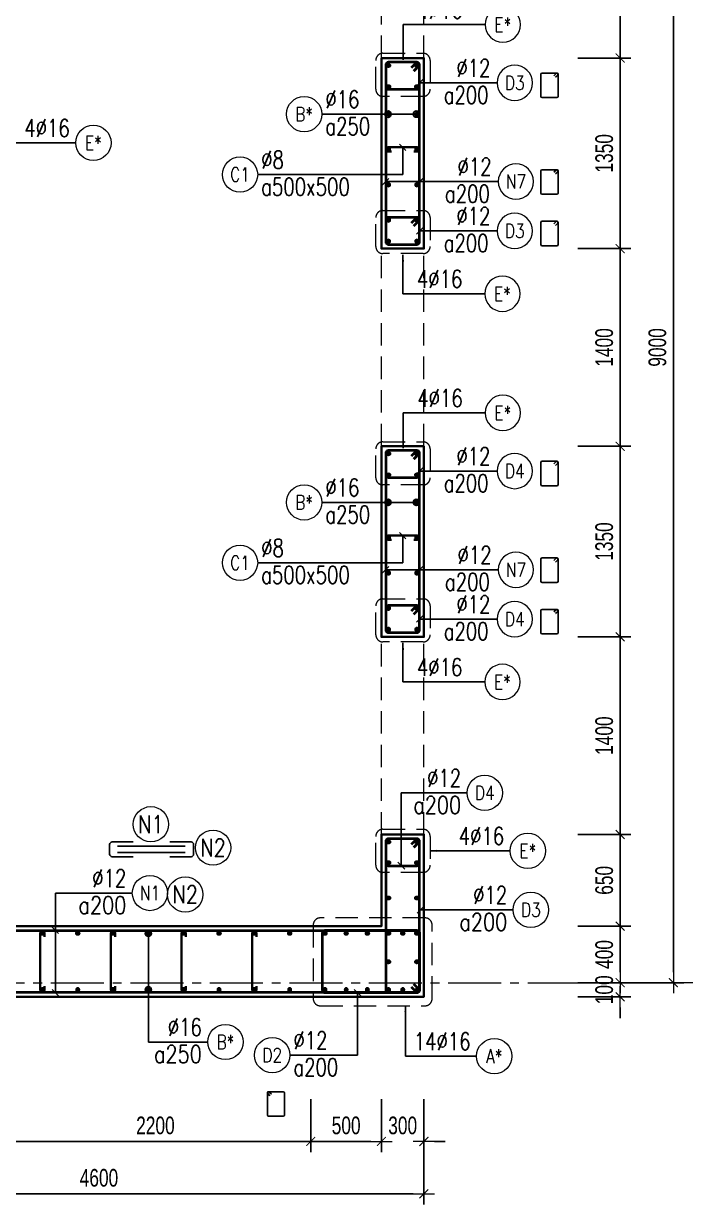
# Model space of a CAD drawing. Header units: millimetres. Extents: x 738475 to 1279438, y -34239 to 156422.
# Drawn here: x 1087879 to 1092563, y 23376 to 31740 of the extents above; entities that cross this region are included whole.
import ezdxf
from ezdxf.enums import TextEntityAlignment as Align

# ---------------------------------------------------------------- set-up
doc = ezdxf.new("R2010")
doc.units = ezdxf.units.MM
doc.header["$MEASUREMENT"] = 0
for name, pattern in [('HIDDEN', [9.525, 6.35, -3.175]), ('HIDDEN2', [4.7625, 3.175, -1.5875]), ('HT_Dim Grid$0$CENTER2', [1.125, 0.75, -0.125, 0.125, -0.125]), ('HT_Grid$0$CENTER2', [1.125, 0.75, -0.125, 0.125, -0.125])]:
    doc.linetypes.add(name, pattern=pattern)
doc.layers.get('0').update_dxf_attribs({"lineweight": 20})
doc.layers.get('Defpoints').update_dxf_attribs({"color": 151, "lineweight": 9})
doc.layers.add('Hidden', color=9, linetype='HIDDEN')
doc.layers.add('Ligature', color=1, linetype='Continuous')
for name, color, linetype, lineweight in [('HT_Dim Grid$0$NDC_S_AXIS', 5, 'HT_Dim Grid$0$CENTER2', 13), ('HT_Dim Grid$0$NDC_S_SYMBOL', 1, 'Continuous', 15), ('HT_Dim Grid$0$NDC_S_TEXT SYMBOL', 7, 'Continuous', 20), ('HT_Grid$0$NDC_S_AXIS', 5, 'HT_Grid$0$CENTER2', 13), ('KC-LEADER', 153, 'Continuous', 18), ('KC-THEP', 6, 'Continuous', 40), ('NDC_S_BEAM', 3, 'HIDDEN2', 20), ('NDC_S_DIM', 1, 'Continuous', 15), ('NDC_S_HIDDEN', 8, 'HIDDEN2', 13), ('NDC_S_LEADER', 1, 'Continuous', 15), ('NDC_S_REBAR', 4, 'Continuous', 35), ('NDC_S_STIRRUP', 4, 'Continuous', 40), ('NDC_S_VN TEXT', 7, 'Continuous', 20), ('NDC_S_WALL', 6, 'Continuous', 35)]:
    doc.layers.add(name, color=color, linetype=linetype, lineweight=lineweight)
doc.styles.add('HT_Dim Grid$0$NDC_ANNO', font='', dxfattribs={"width": 0.8})
doc.styles.add('NDC_ARIAL', font='arial.ttf', dxfattribs={"width": 0.85})
doc.styles.add('NDC_DIM', font='', dxfattribs={"width": 0.75})
doc.styles.add('NDC_EN TXT', font='romans.shx', dxfattribs={"width": 0.8})
doc.styles.get('HT_Dim Grid$0$NDC_ANNO').set_extended_font_data('Dotum')
doc.styles.get('NDC_DIM').set_extended_font_data('Dotum')
doc.dimstyles.new('NDC_1-50', dxfattribs={"dimscale": 50, "dimtxt": 2.5, "dimasz": 1, "dimexe": 1.5, "dimexo": 0, "dimgap": 0.8, "dimtad": 1, "dimdec": 0, "dimdsep": 46, "dimtxsty": 'NDC_ARIAL', "dimblk": 'DIMMARK', "dimcen": 49999.938995, "dimdle": 1.5, "dimclrd": 1, "dimclre": 1, "dimclrt": 3, "dimadec": 0, "dimazin": 0, "dimtfac": 1, "dimtdec": 0, "dimtix": 1, "dimtmove": 2, "dimatfit": 3, "dimfxl": 1, "dimarcsym": 0})
doc.dimstyles.new('NDC_dim_30', dxfattribs={"dimscale": 30, "dimtxt": 2.5, "dimasz": 1.5, "dimexe": 1.5, "dimexo": 2.5, "dimgap": 1, "dimtad": 1, "dimdec": 0, "dimzin": 0, "dimdsep": 46, "dimtxsty": 'NDC_DIM', "dimblk": 'DIMMARK', "dimcen": 0.09, "dimdle": 1.2, "dimclrd": 1, "dimclre": 1, "dimclrt": 3, "dimadec": 0, "dimazin": 0, "dimtfac": 1, "dimtdec": 0, "dimtix": 1, "dimtofl": 0, "dimtmove": 0, "dimatfit": 3, "dimfxl": 6, "dimfxlon": 1, "dimtolj": 1, "dimtzin": 0, "dimarcsym": 0})
doc.dimstyles.new('NDC_dim_50', dxfattribs={"dimscale": 50, "dimtxt": 2.5, "dimasz": 1.5, "dimexe": 1.5, "dimexo": 2.5, "dimgap": 1, "dimtad": 1, "dimdec": 0, "dimzin": 0, "dimdsep": 46, "dimtxsty": 'NDC_DIM', "dimblk": 'DIMMARK', "dimcen": 0.09, "dimdle": 1.2, "dimclrd": 1, "dimclre": 1, "dimclrt": 3, "dimadec": 0, "dimazin": 0, "dimtfac": 1, "dimtdec": 0, "dimtix": 1, "dimtofl": 0, "dimtmove": 0, "dimatfit": 3, "dimfxl": 6, "dimfxlon": 1, "dimtolj": 1, "dimtzin": 0, "dimarcsym": 0})

# ---------------------------------------------------------------- blocks, each defined once
blk = doc.blocks.new('THEP')
at = {"layer": 'KC-LEADER', "color": 6}
blk.add_circle((0, 0), 14, dxfattribs=at)
at = {"layer": 'KC-THEP'}
for p, q in [((-14, 0), (14, 0)), ((9.9, 9.9), (-9.9, -9.9)), ((-9.9, 9.9), (9.9, -9.9)), ((0, 14), (0, -14))]:
    blk.add_line(p, q, dxfattribs=at)
blk = doc.blocks.new('DIMMARK')
at = {"layer": 'NDC_S_DIM', "color": 1}
blk.add_line((-1.5, 0), (1, 0), dxfattribs=at)
at = {"layer": 'NDC_S_DIM', "color": 2, "const_width": 0.1}
blk.add_lwpolyline([(-0.42, -0.42), (0.42, 0.42)], dxfattribs=at)
blk = doc.blocks.new('*U10')
blk.add_circle((2.5, 0), 2.5)
at = {"layer": 'NDC_S_VN TEXT', "color": 3, "style": 'NDC_EN TXT'}
for tag, width, p in [('DK2', 0.75, (-0.85, 0.85)), ('KC2', 0.8, (-0.85, -2.97))]:
    blk.add_attdef(tag, text='', height=2.5, dxfattribs=dict(at, width=width)).set_placement(p, align=Align.RIGHT)
at = {"layer": 'NDC_S_VN TEXT', "color": 7, "style": 'NDC_EN TXT', "width": 0.8}
blk.add_attdef('SH3', text='', height=2, dxfattribs=at).set_placement((2.5, 0), align=Align.MIDDLE)
blk = doc.blocks.new('A$C7BC65A55')
at = {"layer": 'Ligature'}
for p, q in [((-15.2, 372, 0), (-15.2, 38.5, 0)), ((15.2, 372, 0), (15.2, 38.5, 0))]:
    blk.add_line(p, q, dxfattribs=at)
for points in [[(-36.2, 296.5), (-36.2, 400.9, -0.414214), (-24, 413.1), (24, 413.1, -0.414214), (36.2, 400.9), (36.2, 296.5)], [(-36.2, 116.5), (-36.2, 12.2, 0.414214), (-24, 0), (24, 0, 0.414214), (36.2, 12.2), (36.2, 116.5)]]:
    blk.add_lwpolyline(points, format="xyb", dxfattribs=at)
blk = doc.blocks.new('*U9')
blk.add_circle((2.5, 0), 2.5)
at = {"layer": 'NDC_S_VN TEXT', "color": 3, "style": 'NDC_EN TXT', "width": 0.75}
blk.add_attdef('DK2', text='', height=2.5, dxfattribs=at).set_placement((-0.85, 0.85), align=Align.RIGHT)
at = {"layer": 'NDC_S_VN TEXT', "color": 7, "style": 'NDC_EN TXT', "width": 0.8}
blk.add_attdef('SH3', text='', height=2, dxfattribs=at).set_placement((2.5, 0), align=Align.MIDDLE)
blk = doc.blocks.new('*U11')
blk.add_circle((-2.5, 0), 2.5)
at = {"layer": 'NDC_S_VN TEXT', "color": 3, "style": 'NDC_EN TXT', "width": 0.75}
for tag, p in [('DK1', (0.5, 0.85)), ('KC1', (0.5, -2.97))]:
    blk.add_attdef(tag, p, '', height=2.5, dxfattribs=at)
at = {"layer": 'NDC_S_VN TEXT', "color": 7, "style": 'NDC_EN TXT', "width": 0.8}
blk.add_attdef('SH2', text='', height=2, dxfattribs=at).set_placement((-2.5, 0), align=Align.MIDDLE)
blk = doc.blocks.new('*U13')
blk.add_circle((-2.5, 0), 2.5)
at = {"layer": 'NDC_S_VN TEXT', "color": 3, "style": 'NDC_EN TXT', "width": 0.75}
blk.add_attdef('DK1', (0.5, 0.85), '', height=2.5, dxfattribs=at)
at = {"layer": 'NDC_S_VN TEXT', "color": 7, "style": 'NDC_EN TXT', "width": 0.8}
blk.add_attdef('SH2', text='', height=2, dxfattribs=at).set_placement((-2.5, 0), align=Align.MIDDLE)
blk = doc.blocks.new('*U12')
blk.add_circle((-2.5, 0), 2.5)
at = {"layer": 'NDC_S_VN TEXT', "color": 3, "style": 'NDC_EN TXT', "width": 0.75}
for tag, p in [('DK1', (0.5, 0.85)), ('KC1', (0.5, -2.97))]:
    blk.add_attdef(tag, p, '', height=2.5, dxfattribs=at)
at = {"layer": 'NDC_S_VN TEXT', "color": 7, "style": 'NDC_EN TXT', "width": 0.8}
blk.add_attdef('SH2', text='', height=2, dxfattribs=at).set_placement((-2.5, 0), align=Align.MIDDLE)
blk = doc.blocks.new('*D870')
at = {"layer": 'Defpoints', "color": 0, "transparency": 16777216}
for p in [(1087711.7, 25346.2), (1089911.3, 25093.9), (1089911.3, 23822)]:
    blk.add_point(p, dxfattribs=at)
at = {"layer": 'NDC_S_DIM', "color": 1, "lineweight": -2, "transparency": 16777216}
for p, q in [((1087711.7, 24122), (1087711.7, 23747)), ((1089911.3, 24122), (1089911.3, 23747)), ((1087786.7, 23822), (1089836.3, 23822))]:
    blk.add_line(p, q, dxfattribs=at)
at = {"layer": 'NDC_S_DIM', "color": 1, "lineweight": -2, "transparency": 16777216, "xscale": 75, "yscale": 75, "zscale": 75, "rotation": 180}
blk.add_blockref('DIMMARK', (1087711.7, 23822), dxfattribs=at)
at = {"layer": 'NDC_S_DIM', "color": 1, "lineweight": -2, "transparency": 16777216, "xscale": 75, "yscale": 75, "zscale": 75}
blk.add_blockref('DIMMARK', (1089911.3, 23822), dxfattribs=at)
at = {"layer": 'NDC_S_DIM', "color": 3, "transparency": 16777216, "insert": (1088811.5, 23934.6), "char_height": 125, "attachment_point": 5, "style": 'NDC_DIM'}
blk.add_mtext('\\A1;2200', dxfattribs=at)
blk = doc.blocks.new('*D871')
at = {"layer": 'Defpoints', "color": 0, "transparency": 16777216}
for p in [(1090411.7, 25346.2), (1089911.3, 25093.9), (1090411.7, 23822)]:
    blk.add_point(p, dxfattribs=at)
at = {"layer": 'NDC_S_DIM', "color": 1, "lineweight": -2, "transparency": 16777216}
for p, q in [((1089911.3, 24122), (1089911.3, 23747)), ((1090411.7, 24122), (1090411.7, 23747)), ((1089986.3, 23822), (1090336.7, 23822))]:
    blk.add_line(p, q, dxfattribs=at)
at = {"layer": 'NDC_S_DIM', "color": 1, "lineweight": -2, "transparency": 16777216, "xscale": 75, "yscale": 75, "zscale": 75, "rotation": 180}
blk.add_blockref('DIMMARK', (1089911.3, 23822), dxfattribs=at)
at = {"layer": 'NDC_S_DIM', "color": 1, "lineweight": -2, "transparency": 16777216, "xscale": 75, "yscale": 75, "zscale": 75}
blk.add_blockref('DIMMARK', (1090411.7, 23822), dxfattribs=at)
at = {"layer": 'NDC_S_DIM', "color": 3, "transparency": 16777216, "insert": (1090161.5, 23934.6), "char_height": 125, "attachment_point": 5, "style": 'NDC_DIM'}
blk.add_mtext('\\A1;500', dxfattribs=at)
blk = doc.blocks.new('*D872')
at = {"layer": 'Defpoints', "color": 0, "transparency": 16777216}
for p in [(1090411.7, 25346.2), (1090711.7, 24846.2), (1090711.7, 23822)]:
    blk.add_point(p, dxfattribs=at)
at = {"layer": 'NDC_S_DIM', "color": 1, "lineweight": -2, "transparency": 16777216}
for p, q in [((1090411.7, 24122), (1090411.7, 23747)), ((1090711.7, 24122), (1090711.7, 23747)), ((1090336.7, 23822), (1090261.7, 23822)), ((1090786.7, 23822), (1090861.7, 23822))]:
    blk.add_line(p, q, dxfattribs=at)
at = {"layer": 'NDC_S_DIM', "color": 1, "lineweight": -2, "transparency": 16777216, "xscale": 75, "yscale": 75, "zscale": 75}
blk.add_blockref('DIMMARK', (1090411.7, 23822), dxfattribs=at)
at = {"layer": 'NDC_S_DIM', "color": 1, "lineweight": -2, "transparency": 16777216, "xscale": 75, "yscale": 75, "zscale": 75, "rotation": 180}
blk.add_blockref('DIMMARK', (1090711.7, 23822), dxfattribs=at)
at = {"layer": 'NDC_S_DIM', "color": 3, "transparency": 16777216, "insert": (1090561.7, 23934.6), "char_height": 125, "attachment_point": 5, "style": 'NDC_DIM'}
blk.add_mtext('\\A1;300', dxfattribs=at)
blk = doc.blocks.new('*D874')
at = {"layer": 'Defpoints', "color": 0, "transparency": 16777216}
for p in [(1090411.7, 25346.2), (1092101.2, 25346.2), (1090711.7, 24946.2)]:
    blk.add_point(p, dxfattribs=at)
at = {"layer": 'NDC_S_DIM', "color": 1, "lineweight": -2, "transparency": 16777216}
for p, q in [((1091801.2, 25346.2), (1092176.2, 25346.2)), ((1092101.2, 25021.2), (1092101.2, 25271.2)), ((1091801.2, 24946.2), (1092176.2, 24946.2))]:
    blk.add_line(p, q, dxfattribs=at)
at = {"layer": 'NDC_S_DIM', "color": 1, "lineweight": -2, "transparency": 16777216, "xscale": 75, "yscale": 75, "zscale": 75}
for p, rotation in [((1092101.2, 25346.2), 90), ((1092101.2, 24946.2), 270)]:
    blk.add_blockref('DIMMARK', p, dxfattribs=dict(at, rotation=rotation))
at = {"layer": 'NDC_S_DIM', "color": 3, "transparency": 16777216, "insert": (1091988.6, 25146.2), "char_height": 125, "attachment_point": 5, "rotation": 90, "style": 'NDC_DIM'}
blk.add_mtext('\\A1;400', dxfattribs=at)
blk = doc.blocks.new('*D875')
at = {"layer": 'Defpoints', "color": 0, "transparency": 16777216}
for p in [(1090411.7, 25996.2), (1092101.2, 25996.2), (1090411.7, 25346.2)]:
    blk.add_point(p, dxfattribs=at)
at = {"layer": 'NDC_S_DIM', "color": 1, "lineweight": -2, "transparency": 16777216}
for p, q in [((1091801.2, 25996.2), (1092176.2, 25996.2)), ((1092101.2, 25421.2), (1092101.2, 25921.2)), ((1091801.2, 25346.2), (1092176.2, 25346.2))]:
    blk.add_line(p, q, dxfattribs=at)
at = {"layer": 'NDC_S_DIM', "color": 1, "lineweight": -2, "transparency": 16777216, "xscale": 75, "yscale": 75, "zscale": 75}
for p, rotation in [((1092101.2, 25996.2), 90), ((1092101.2, 25346.2), 270)]:
    blk.add_blockref('DIMMARK', p, dxfattribs=dict(at, rotation=rotation))
at = {"layer": 'NDC_S_DIM', "color": 3, "transparency": 16777216, "insert": (1091988.6, 25671.2), "char_height": 125, "attachment_point": 5, "rotation": 90, "style": 'NDC_DIM'}
blk.add_mtext('\\A1;650', dxfattribs=at)
blk = doc.blocks.new('*D876')
at = {"layer": 'Defpoints', "color": 0, "transparency": 16777216}
for p in [(1090711.7, 27396.2), (1092101.2, 27396.2), (1090411.7, 25996.2)]:
    blk.add_point(p, dxfattribs=at)
at = {"layer": 'NDC_S_DIM', "color": 1, "lineweight": -2, "transparency": 16777216}
for p, q in [((1091801.2, 27396.2), (1092176.2, 27396.2)), ((1092101.2, 26071.2), (1092101.2, 27321.2)), ((1091801.2, 25996.2), (1092176.2, 25996.2))]:
    blk.add_line(p, q, dxfattribs=at)
at = {"layer": 'NDC_S_DIM', "color": 1, "lineweight": -2, "transparency": 16777216, "xscale": 75, "yscale": 75, "zscale": 75}
for p, rotation in [((1092101.2, 27396.2), 90), ((1092101.2, 25996.2), 270)]:
    blk.add_blockref('DIMMARK', p, dxfattribs=dict(at, rotation=rotation))
at = {"layer": 'NDC_S_DIM', "color": 3, "transparency": 16777216, "insert": (1091988.6, 26696.2), "char_height": 125, "attachment_point": 5, "rotation": 90, "style": 'NDC_DIM'}
blk.add_mtext('\\A1;1400', dxfattribs=at)
blk = doc.blocks.new('*D877')
at = {"layer": 'Defpoints', "color": 0, "transparency": 16777216}
for p in [(1090711.7, 28746.2), (1092101.2, 28746.2), (1090711.7, 27396.2)]:
    blk.add_point(p, dxfattribs=at)
at = {"layer": 'NDC_S_DIM', "color": 1, "lineweight": -2, "transparency": 16777216}
for p, q in [((1091801.2, 28746.2), (1092176.2, 28746.2)), ((1092101.2, 27471.2), (1092101.2, 28671.2)), ((1091801.2, 27396.2), (1092176.2, 27396.2))]:
    blk.add_line(p, q, dxfattribs=at)
at = {"layer": 'NDC_S_DIM', "color": 1, "lineweight": -2, "transparency": 16777216, "xscale": 75, "yscale": 75, "zscale": 75}
for p, rotation in [((1092101.2, 28746.2), 90), ((1092101.2, 27396.2), 270)]:
    blk.add_blockref('DIMMARK', p, dxfattribs=dict(at, rotation=rotation))
at = {"layer": 'NDC_S_DIM', "color": 3, "transparency": 16777216, "insert": (1091988.6, 28071.2), "char_height": 125, "attachment_point": 5, "rotation": 90, "style": 'NDC_DIM'}
blk.add_mtext('\\A1;1350', dxfattribs=at)
blk = doc.blocks.new('*D878')
at = {"layer": 'Defpoints', "color": 0, "transparency": 16777216}
for p in [(1090711.7, 30146.2), (1092101.2, 30146.2), (1090711.7, 28746.2)]:
    blk.add_point(p, dxfattribs=at)
at = {"layer": 'NDC_S_DIM', "color": 1, "lineweight": -2, "transparency": 16777216}
for p, q in [((1091801.2, 30146.2), (1092176.2, 30146.2)), ((1092101.2, 28821.2), (1092101.2, 30071.2)), ((1091801.2, 28746.2), (1092176.2, 28746.2))]:
    blk.add_line(p, q, dxfattribs=at)
at = {"layer": 'NDC_S_DIM', "color": 1, "lineweight": -2, "transparency": 16777216, "xscale": 75, "yscale": 75, "zscale": 75}
for p, rotation in [((1092101.2, 30146.2), 90), ((1092101.2, 28746.2), 270)]:
    blk.add_blockref('DIMMARK', p, dxfattribs=dict(at, rotation=rotation))
at = {"layer": 'NDC_S_DIM', "color": 3, "transparency": 16777216, "insert": (1091988.6, 29446.2), "char_height": 125, "attachment_point": 5, "rotation": 90, "style": 'NDC_DIM'}
blk.add_mtext('\\A1;1400', dxfattribs=at)
blk = doc.blocks.new('*D879')
at = {"layer": 'Defpoints', "color": 0, "transparency": 16777216}
for p in [(1090711.7, 31496.2), (1092101.2, 31496.2), (1090711.7, 30146.2)]:
    blk.add_point(p, dxfattribs=at)
at = {"layer": 'NDC_S_DIM', "color": 1, "lineweight": -2, "transparency": 16777216}
for p, q in [((1091801.2, 31496.2), (1092176.2, 31496.2)), ((1092101.2, 30221.2), (1092101.2, 31421.2)), ((1091801.2, 30146.2), (1092176.2, 30146.2))]:
    blk.add_line(p, q, dxfattribs=at)
at = {"layer": 'NDC_S_DIM', "color": 1, "lineweight": -2, "transparency": 16777216, "xscale": 75, "yscale": 75, "zscale": 75}
for p, rotation in [((1092101.2, 31496.2), 90), ((1092101.2, 30146.2), 270)]:
    blk.add_blockref('DIMMARK', p, dxfattribs=dict(at, rotation=rotation))
at = {"layer": 'NDC_S_DIM', "color": 3, "transparency": 16777216, "insert": (1091988.6, 30821.2), "char_height": 125, "attachment_point": 5, "rotation": 90, "style": 'NDC_DIM'}
blk.add_mtext('\\A1;1350', dxfattribs=at)
blk = doc.blocks.new('*D880')
at = {"layer": 'Defpoints', "color": 0, "transparency": 16777216}
for p in [(1090711.7, 32896.2), (1092101.2, 32896.2), (1090711.7, 31496.2)]:
    blk.add_point(p, dxfattribs=at)
at = {"layer": 'NDC_S_DIM', "color": 1, "lineweight": -2, "transparency": 16777216}
for p, q in [((1091801.2, 32896.2), (1092176.2, 32896.2)), ((1092101.2, 31571.2), (1092101.2, 32821.2)), ((1091801.2, 31496.2), (1092176.2, 31496.2))]:
    blk.add_line(p, q, dxfattribs=at)
at = {"layer": 'NDC_S_DIM', "color": 1, "lineweight": -2, "transparency": 16777216, "xscale": 75, "yscale": 75, "zscale": 75}
for p, rotation in [((1092101.2, 32896.2), 90), ((1092101.2, 31496.2), 270)]:
    blk.add_blockref('DIMMARK', p, dxfattribs=dict(at, rotation=rotation))
at = {"layer": 'NDC_S_DIM', "color": 3, "transparency": 16777216, "insert": (1091988.6, 32196.2), "char_height": 125, "attachment_point": 5, "rotation": 90, "style": 'NDC_DIM'}
blk.add_mtext('\\A1;1400', dxfattribs=at)
blk = doc.blocks.new('*D883')
at = {"layer": 'Defpoints', "color": 0, "transparency": 16777216}
for p in [(1090770.2, 33946.2), (1090711.7, 24946.2), (1092477.7, 24946.2)]:
    blk.add_point(p, dxfattribs=at)
at = {"layer": 'NDC_S_DIM', "color": 1, "lineweight": -2, "transparency": 16777216}
for p, q in [((1092177.7, 33946.2), (1092552.7, 33946.2)), ((1092477.7, 33871.2), (1092477.7, 25021.2)), ((1092177.7, 24946.2), (1092552.7, 24946.2))]:
    blk.add_line(p, q, dxfattribs=at)
at = {"layer": 'NDC_S_DIM', "color": 1, "lineweight": -2, "transparency": 16777216, "xscale": 75, "yscale": 75, "zscale": 75}
for p, rotation in [((1092477.7, 33946.2), 90), ((1092477.7, 24946.2), 270)]:
    blk.add_blockref('DIMMARK', p, dxfattribs=dict(at, rotation=rotation))
at = {"layer": 'NDC_S_DIM', "color": 3, "transparency": 16777216, "insert": (1092365.1, 29446.2), "char_height": 125, "attachment_point": 5, "rotation": 90, "style": 'NDC_DIM'}
blk.add_mtext('\\A1;9000', dxfattribs=at)
blk = doc.blocks.new('*D900')
at = {"layer": 'Defpoints', "color": 0, "ltscale": 200, "transparency": 16777216}
for p in [(1090711.7, 25062.8), (1086111.7, 24678.1), (1090711.7, 23450.9)]:
    blk.add_point(p, dxfattribs=at)
at = {"layer": 'NDC_S_DIM', "color": 1, "lineweight": -2, "ltscale": 200, "transparency": 16777216}
for p, q in [((1086111.7, 23750.9), (1086111.7, 23375.9)), ((1090711.7, 23750.9), (1090711.7, 23375.9)), ((1086186.7, 23450.9), (1090636.7, 23450.9))]:
    blk.add_line(p, q, dxfattribs=at)
at = {"layer": 'NDC_S_DIM', "color": 1, "lineweight": -2, "ltscale": 200, "transparency": 16777216, "xscale": 75, "yscale": 75, "zscale": 75, "rotation": 180}
blk.add_blockref('DIMMARK', (1086111.7, 23450.9), dxfattribs=at)
at = {"layer": 'NDC_S_DIM', "color": 1, "lineweight": -2, "ltscale": 200, "transparency": 16777216, "xscale": 75, "yscale": 75, "zscale": 75}
blk.add_blockref('DIMMARK', (1090711.7, 23450.9), dxfattribs=at)
at = {"layer": 'NDC_S_DIM', "color": 3, "ltscale": 200, "transparency": 16777216, "insert": (1088411.7, 23563.5), "char_height": 125, "attachment_point": 5, "style": 'NDC_DIM'}
blk.add_mtext('\\A1;4600', dxfattribs=at)
blk = doc.blocks.new('*U20')
at = {"layer": 'HT_Dim Grid$0$NDC_S_SYMBOL'}
blk.add_line((5, 0), (9, 0), dxfattribs=at)
blk.add_circle((0, 0), 5, dxfattribs=at)
at = {"layer": 'HT_Dim Grid$0$NDC_S_TEXT SYMBOL', "color": 7, "style": 'HT_Dim Grid$0$NDC_ANNO', "width": 0.8}
blk.add_attdef('GRID', text='', height=4, rotation=270, dxfattribs=at).set_placement((0, 0), align=Align.MIDDLE)
blk = doc.blocks.new('*D907')
at = {"layer": 'Defpoints', "color": 0, "ltscale": 200, "transparency": 16777216}
for p in [(1090711.7, 24946.2), (1090711.7, 24846.2), (1092101.2, 24846.2)]:
    blk.add_point(p, dxfattribs=at)
at = {"layer": 'NDC_S_DIM', "color": 1, "lineweight": -2, "ltscale": 200, "transparency": 16777216}
for p, q in [((1092101.2, 25021.2), (1092101.2, 25096.2)), ((1091801.2, 24946.2), (1092176.2, 24946.2)), ((1091801.2, 24846.2), (1092176.2, 24846.2)), ((1092101.2, 24771.2), (1092101.2, 24696.2))]:
    blk.add_line(p, q, dxfattribs=at)
at = {"layer": 'NDC_S_DIM', "color": 1, "lineweight": -2, "ltscale": 200, "transparency": 16777216, "xscale": 75, "yscale": 75, "zscale": 75}
for p, rotation in [((1092101.2, 24946.2), 270), ((1092101.2, 24846.2), 90)]:
    blk.add_blockref('DIMMARK', p, dxfattribs=dict(at, rotation=rotation))
at = {"layer": 'NDC_S_DIM', "color": 3, "ltscale": 200, "transparency": 16777216, "insert": (1091988.6, 24896.2), "char_height": 125, "attachment_point": 5, "rotation": 90, "style": 'NDC_DIM'}
blk.add_mtext('\\A1;100', dxfattribs=at)

msp = doc.modelspace()

# ---------------------------------------------------------------- linework, layer by layer
for centre in [(1088779.351, 26068.456), (1089219.452, 25902.699), (1089022.622, 25571.185)]:
    msp.add_circle(centre, 125)
at = {"layer": 'HT_Grid$0$NDC_S_AXIS', "ltscale": 500}
msp.add_line((1082447.184, 24946.245), (1092477.672, 24946.245), dxfattribs=at)
at = {"layer": 'Ligature'}
for points in [[(1091642.907, 31359.759), (1091658.873, 31375.725, 0.66817864), (1091653.099, 31389.663), (1091548.47, 31389.663, 0.41421356), (1091540.306, 31381.498), (1091540.306, 31224.391, 0.41421356), (1091548.47, 31216.226), (1091653.099, 31216.226, 0.41421356), (1091661.264, 31224.391), (1091661.264, 31381.498, 0.66817864), (1091647.326, 31387.272), (1091631.36, 31371.306)], [(1091642.878, 30675.33), (1091658.844, 30691.296, 0.66817864), (1091653.071, 30705.234), (1091548.442, 30705.234, 0.41421356), (1091540.277, 30697.069), (1091540.277, 30539.962, 0.41421356), (1091548.442, 30531.797), (1091653.071, 30531.797, 0.41421356), (1091661.236, 30539.962), (1091661.236, 30697.069, 0.66817864), (1091647.298, 30702.843), (1091631.332, 30686.877)], [(1091642.878, 30310.729), (1091658.844, 30326.695, 0.66817864), (1091653.071, 30340.633), (1091548.442, 30340.633, 0.41421356), (1091540.277, 30332.468), (1091540.277, 30175.361, 0.41421356), (1091548.442, 30167.196), (1091653.071, 30167.196, 0.41421356), (1091661.236, 30175.361), (1091661.236, 30332.468, 0.66817864), (1091647.298, 30338.242), (1091631.332, 30322.276)], [(1091642.907, 28609.759), (1091658.873, 28625.725, 0.66817864), (1091653.099, 28639.663), (1091548.47, 28639.663, 0.41421356), (1091540.306, 28631.498), (1091540.306, 28474.391, 0.41421356), (1091548.47, 28466.226), (1091653.099, 28466.226, 0.41421356), (1091661.264, 28474.391), (1091661.264, 28631.498, 0.66817864), (1091647.326, 28637.272), (1091631.36, 28621.306)], [(1091642.878, 27925.33), (1091658.844, 27941.296, 0.66817864), (1091653.071, 27955.234), (1091548.442, 27955.234, 0.41421356), (1091540.277, 27947.069), (1091540.277, 27789.962, 0.41421356), (1091548.442, 27781.797), (1091653.071, 27781.797, 0.41421356), (1091661.236, 27789.962), (1091661.236, 27947.069, 0.66817864), (1091647.298, 27952.843), (1091631.332, 27936.877)], [(1091642.878, 27560.729), (1091658.844, 27576.695, 0.66817864), (1091653.071, 27590.633), (1091548.442, 27590.633, 0.41421356), (1091540.277, 27582.468), (1091540.277, 27425.361, 0.41421356), (1091548.442, 27417.196), (1091653.071, 27417.196, 0.41421356), (1091661.236, 27425.361), (1091661.236, 27582.468, 0.66817864), (1091647.298, 27588.242), (1091631.332, 27572.276)], [(1089622.06, 24144.391), (1089606.094, 24160.357, -0.66817864), (1089611.867, 24174.296), (1089716.496, 24174.296, -0.41421356), (1089724.661, 24166.131), (1089724.661, 24009.023, -0.41421356), (1089716.496, 24000.858), (1089611.867, 24000.858, -0.41421356), (1089603.702, 24009.023), (1089603.702, 24166.131, -0.66817864), (1089617.64, 24171.904), (1089633.606, 24155.938)]]:
    msp.add_lwpolyline(points, format="xyb", dxfattribs=at)
at = {"layer": 'NDC_S_BEAM', "ltscale": 50}
for p, q in [((1090411.717, 31496.245), (1090411.717, 32896.245)), ((1090711.717, 31496.245), (1090711.717, 32896.245)), ((1090411.717, 28746.245), (1090411.717, 30146.245)), ((1090711.717, 28746.245), (1090711.717, 30146.245)), ((1090411.717, 25996.245), (1090411.717, 27396.245)), ((1090711.717, 25996.245), (1090711.717, 27396.245))]:
    msp.add_line(p, q, dxfattribs=at)
at = {"layer": 'NDC_S_HIDDEN', "ltscale": 50}
for points in [[(1090421.45, 31529.831), (1090706.207, 31529.831, -0.41421356), (1090756.207, 31479.831), (1090756.207, 31274.823, -0.41421356), (1090706.207, 31224.823), (1090421.45, 31224.823, -0.41421356), (1090371.45, 31274.823), (1090371.45, 31479.831, -0.41421356)], [(1090421.45, 30416.055), (1090706.207, 30416.055, -0.41421356), (1090756.207, 30366.055), (1090756.207, 30161.047, -0.41421356), (1090706.207, 30111.047), (1090421.45, 30111.047, -0.41421356), (1090371.45, 30161.047), (1090371.45, 30366.055, -0.41421356)], [(1090421.45, 28777.323), (1090706.207, 28777.323, -0.41421356), (1090756.207, 28727.323), (1090756.207, 28522.315, -0.41421356), (1090706.207, 28472.315), (1090421.45, 28472.315, -0.41421356), (1090371.45, 28522.315), (1090371.45, 28727.323, -0.41421356)], [(1090421.45, 27665.674), (1090706.207, 27665.674, -0.41421356), (1090756.207, 27615.674), (1090756.207, 27410.666, -0.41421356), (1090706.207, 27360.666), (1090421.45, 27360.666, -0.41421356), (1090371.45, 27410.666), (1090371.45, 27615.674, -0.41421356)], [(1090421.45, 26032.899), (1090706.207, 26032.899, -0.41421356), (1090756.207, 25982.899), (1090756.207, 25777.891, -0.41421356), (1090706.207, 25727.891), (1090421.45, 25727.891, -0.41421356), (1090371.45, 25777.891), (1090371.45, 25982.899, -0.41421356)], [(1089978.278, 24782.874), (1090720.238, 24782.874, 0.41421356), (1090770.238, 24832.874), (1090770.238, 25354.939, 0.41421356), (1090720.238, 25404.939), (1089978.278, 25404.939, 0.41421356), (1089928.278, 25354.939), (1089928.278, 24832.874, 0.41421356)]]:
    msp.add_lwpolyline(points, format="xyb", close=True, dxfattribs=at)
at = {"layer": 'NDC_S_REBAR'}
for points in [[(1090483.255, 30833.851), (1090458.255, 30833.851, -1), (1090458.255, 30863.851), (1090665.279, 30863.851, -1), (1090665.279, 30833.851), (1090640.279, 30833.851)], [(1090483.255, 28083.851), (1090458.255, 28083.851, -1), (1090458.255, 28113.851), (1090665.279, 28113.851, -1), (1090665.279, 28083.851), (1090640.279, 28083.851)], [(1088026.717, 25271.245), (1088026.717, 25296.245, 1), (1087996.717, 25296.245), (1087996.717, 24896.245, 1), (1088026.717, 24896.245), (1088026.717, 24921.245)], [(1088526.717, 25271.245), (1088526.717, 25296.245, 1), (1088496.717, 25296.245), (1088496.717, 24896.245, 1), (1088526.717, 24896.245), (1088526.717, 24921.245)], [(1089026.717, 25271.245), (1089026.717, 25296.245, 1), (1088996.717, 25296.245), (1088996.717, 24896.245, 1), (1089026.717, 24896.245), (1089026.717, 24921.245)], [(1089526.717, 25271.245), (1089526.717, 25296.245, 1), (1089496.717, 25296.245), (1089496.717, 24896.245, 1), (1089526.717, 24896.245), (1089526.717, 24921.245)]]:
    msp.add_lwpolyline(points, format="xyb", dxfattribs=at)
at = {"layer": 'NDC_S_STIRRUP'}
for points in [[(1090641.828, 31406.245), (1090681.828, 31446.245, 0.41421356), (1090661.828, 31466.245), (1090461.828, 31466.245, 0.41421356), (1090441.828, 31446.245), (1090441.717, 30196.245, 0.41421356), (1090461.717, 30176.245), (1090661.717, 30176.245, 0.41421356), (1090681.717, 30196.245), (1090681.828, 31446.245, 0.41421356), (1090661.828, 31466.245), (1090621.828, 31426.245)], [(1090641.717, 31406.245), (1090681.717, 31446.245, 0.41421356), (1090661.717, 31466.245), (1090461.717, 31466.245, 0.41421356), (1090441.717, 31446.245), (1090441.717, 31295.275, 0.41421356), (1090461.717, 31275.275), (1090661.717, 31275.275, 0.41421356), (1090681.717, 31295.275), (1090681.717, 31446.245, 0.41421356), (1090661.717, 31466.245), (1090621.717, 31426.245)], [(1090641.717, 30307.215), (1090681.717, 30347.215, 0.41421356), (1090661.717, 30367.215), (1090461.717, 30367.215, 0.41421356), (1090441.717, 30347.215), (1090441.717, 30196.245, 0.41421356), (1090461.717, 30176.245), (1090661.717, 30176.245, 0.41421356), (1090681.717, 30196.245), (1090681.717, 30347.215, 0.41421356), (1090661.717, 30367.215), (1090621.717, 30327.215)], [(1090641.828, 28656.245), (1090681.828, 28696.245, 0.41421356), (1090661.828, 28716.245), (1090461.828, 28716.245, 0.41421356), (1090441.828, 28696.245), (1090441.717, 27446.245, 0.41421356), (1090461.717, 27426.245), (1090661.717, 27426.245, 0.41421356), (1090681.717, 27446.245), (1090681.828, 28696.245, 0.41421356), (1090661.828, 28716.245), (1090621.828, 28676.245)], [(1090641.717, 28656.245), (1090681.717, 28696.245, 0.41421356), (1090661.717, 28716.245), (1090461.717, 28716.245, 0.41421356), (1090441.717, 28696.245), (1090441.717, 28545.275, 0.41421356), (1090461.717, 28525.275), (1090661.717, 28525.275, 0.41421356), (1090681.717, 28545.275), (1090681.717, 28696.245, 0.41421356), (1090661.717, 28716.245), (1090621.717, 28676.245)], [(1090641.717, 27557.215), (1090681.717, 27597.215, 0.41421356), (1090661.717, 27617.215), (1090461.717, 27617.215, 0.41421356), (1090441.717, 27597.215), (1090441.717, 27446.245, 0.41421356), (1090461.717, 27426.245), (1090661.717, 27426.245, 0.41421356), (1090681.717, 27446.245), (1090681.717, 27597.215, 0.41421356), (1090661.717, 27617.215), (1090621.717, 27577.215)], [(1090641.828, 25906.245), (1090681.828, 25946.245, 0.41421356), (1090661.828, 25966.245), (1090461.828, 25966.245, 0.41421356), (1090441.828, 25946.245), (1090441.717, 24896.245, 0.41421356), (1090461.717, 24876.245), (1090661.717, 24876.245, 0.41421356), (1090681.717, 24896.245), (1090681.828, 25946.245, 0.41421356), (1090661.828, 25966.245), (1090621.828, 25926.245)], [(1090641.717, 25906.245), (1090681.717, 25946.245, 0.41421356), (1090661.717, 25966.245), (1090461.717, 25966.245, 0.41421356), (1090441.717, 25946.245), (1090441.717, 25795.275, 0.41421356), (1090461.717, 25775.275), (1090661.717, 25775.275, 0.41421356), (1090681.717, 25795.275), (1090681.717, 25946.245, 0.41421356), (1090661.717, 25966.245), (1090621.717, 25926.245)], [(1084501.717, 24916.245), (1084461.717, 24876.245, -0.41421356), (1084441.717, 24896.245), (1084441.717, 25296.245, -0.41421356), (1084461.717, 25316.245), (1090661.717, 25316.245, -0.41421356), (1090681.717, 25296.245), (1090681.717, 24896.245, -0.41421356), (1090661.717, 24876.245), (1084461.717, 24876.245, -0.41421356), (1084441.717, 24896.245), (1084481.717, 24936.245)], [(1090621.717, 24916.245), (1090661.717, 24876.245, 0.41421356), (1090681.717, 24896.245), (1090681.717, 25296.245, 0.41421356), (1090661.717, 25316.245), (1090011.717, 25316.245, 0.41421356), (1089991.717, 25296.245), (1089991.717, 24896.245, 0.41421356), (1090011.717, 24876.245), (1090661.717, 24876.245, 0.41421356), (1090681.717, 24896.245), (1090641.717, 24936.245)]]:
    msp.add_lwpolyline(points, format="xyb", dxfattribs=at)
at = {"layer": 'NDC_S_WALL'}
msp.add_lwpolyline([(1087711.717, 33546.245), (1087711.717, 25346.245), (1090411.717, 25346.245), (1090411.717, 25996.245), (1090711.717, 25996.245), (1090711.717, 24846.245), (1084411.717, 24846.245), (1084411.717, 25996.245), (1084711.717, 25996.245), (1084711.717, 25346.245), (1087411.717, 25346.245), (1087411.717, 30746.245), (1084711.717, 30746.245), (1084711.717, 30096.245), (1084411.717, 30096.245), (1084411.717, 34046.245)], dxfattribs=at)
for points in [[(1090411.717, 31496.245), (1090711.717, 31496.245), (1090711.717, 30146.245), (1090411.717, 30146.245)], [(1090411.717, 28746.245), (1090711.717, 28746.245), (1090711.717, 27396.245), (1090411.717, 27396.245)]]:
    msp.add_lwpolyline(points, close=True, dxfattribs=at)

# ---------------------------------------------------------------- block references
at = {"layer": 'Hidden', "xscale": 1.44, "yscale": 1.44, "zscale": 1.44, "rotation": 270}
msp.add_blockref('A$C7BC65A55', (1088487.24, 25890.93, 0.03), dxfattribs=at)
at = {"layer": 'HT_Dim Grid$0$NDC_S_AXIS'}
ref = msp.add_blockref('*U20', (1092927.672, 24946.245), dxfattribs=dict(at, xscale=-50, yscale=50, zscale=50))
ref.add_attrib('GRID', 'Y3', dxfattribs={"layer": 'HT_Dim Grid$0$NDC_S_TEXT SYMBOL', "color": 7, "height": 200, "style": 'HT_Dim Grid$0$NDC_ANNO', "width": 0.8}).set_placement((1092927.672, 24946.245), align=Align.MIDDLE)
at = {"layer": 'KC-THEP'}
for p, rotation in [((1090461.717, 31443.64), 9.668564436380926), ((1090661.717, 31443.64), 9.668564436380926), ((1090461.717, 31293.64), 9.668564436380926), ((1090661.717, 31293.64), 9.668564436380926), ((1090461.717, 28693.64), 9.668564436380926), ((1090661.717, 28693.64), 9.668564436380926), ((1090461.717, 28543.64), 9.668564436380926), ((1090661.717, 28543.64), 9.668564436380926), ((1090461.717, 25943.64), 9.668564436380946), ((1090661.717, 25943.64), 9.668564436380946), ((1090461.717, 25796.245), 9.668564436380946), ((1090661.717, 25796.245), 9.668564436380946), ((1090461.717, 25546.245), 9.668564436380946), ((1090661.717, 25546.245), 9.668564436380946), ((1088011.717, 25296.245), 9.66856443638095), ((1088261.717, 25296.245), 9.66856443638095), ((1088511.717, 25296.245), 9.66856443638095), ((1088761.717, 25296.245), 9.66856443638095), ((1089011.717, 25296.245), 9.66856443638095), ((1089261.717, 25296.245), 9.66856443638095), ((1089511.717, 25296.245), 9.66856443638095), ((1089761.717, 25296.245), 9.66856443638095), ((1090011.717, 25296.245), 9.66856443638095), ((1090161.717, 25296.245), 9.66856443638095), ((1090311.717, 25296.245), 9.66856443638095), ((1090461.717, 25296.245), 9.668564436380946), ((1090562.519, 25296.245), 9.668564436380946), ((1090661.717, 25296.245), 9.668564436380946), ((1090461.717, 25094.512), 9.668564436380946), ((1090661.717, 25094.512), 9.668564436380946), ((1090665.23, 24896.245), 9.668564436380946)]:
    msp.add_blockref('THEP', p, dxfattribs=dict(at, rotation=rotation))
at = {"layer": 'KC-THEP', "xscale": -1, "rotation": 170.331435563619}
for p in [(1090461.717, 31098.851), (1090661.717, 31098.851), (1090461.717, 30848.851), (1090661.717, 30848.851), (1090461.717, 30598.851), (1090661.717, 30598.851), (1090461.717, 30348.851), (1090661.717, 30348.851), (1090461.717, 30198.851), (1090661.717, 30198.851), (1090461.717, 28348.851), (1090661.717, 28348.851), (1090461.717, 28098.851), (1090661.717, 28098.851), (1090461.717, 27848.851), (1090661.717, 27848.851), (1090461.717, 27598.851), (1090661.717, 27598.851), (1090461.717, 27448.851), (1090661.717, 27448.851), (1088011.717, 24896.245), (1088261.717, 24896.245), (1088511.717, 24896.245), (1088761.717, 24896.245), (1089011.717, 24896.245), (1089261.717, 24896.245), (1089511.717, 24896.245), (1089761.717, 24896.245), (1090011.717, 24896.245), (1090161.717, 24896.245), (1090311.717, 24896.245), (1090461.717, 24896.245), (1090562.519, 24896.245)]:
    msp.add_blockref('THEP', p, dxfattribs=at)
at = {"layer": 'NDC_S_VN TEXT'}
ref = msp.add_blockref('*U13', (1091145.57, 31732.745), dxfattribs=dict(at, xscale=-50, yscale=50, zscale=50))
ref.add_attrib('SH2', 'E*', dxfattribs={"color": 7, "height": 100, "style": 'NDC_EN TXT', "width": 0.8}).set_placement((1091270.57, 31732.745), align=Align.MIDDLE)
ref.add_attrib('DK1', '4%%C16', (1090665.212, 31775.02), dxfattribs={"color": 3, "height": 125, "style": 'NDC_EN TXT', "width": 0.75})
ref = msp.add_blockref('*U11', (1091229.983, 31320.76), dxfattribs=dict(at, xscale=-50, yscale=50, zscale=50))
ref.add_attrib('SH2', 'D3', dxfattribs={"color": 7, "height": 100, "style": 'NDC_EN TXT', "width": 0.8}).set_placement((1091354.983, 31320.76), align=Align.MIDDLE)
ref.add_attrib('DK1', '%%C12', (1090941.59, 31363.035), dxfattribs={"color": 3, "height": 125, "style": 'NDC_EN TXT', "width": 0.75})
ref.add_attrib('KC1', 'a200', (1090852.304, 31172.133), dxfattribs={"color": 3, "height": 125, "style": 'NDC_EN TXT', "width": 0.75})
at = {"layer": 'NDC_S_VN TEXT', "xscale": 50, "yscale": 50, "zscale": 50}
for name, p, values in [('*U11', (1089989.259, 31098.707), {'SH2': 'B*', 'DK1': '%%C16', 'KC1': 'a250'}), ('*U9', (1088247.321, 30895.525), {'SH3': 'E*', 'DK2': '4%%C16'}), ('*U12', (1089535.273, 30670.948), {'SH2': 'C1', 'DK1': '%%c8', 'KC1': 'a500x500'}), ('*U11', (1089989.259, 28348.707), {'SH2': 'B*', 'DK1': '%%C16', 'KC1': 'a250'}), ('*U12', (1089535.273, 27920.948), {'SH2': 'C1', 'DK1': '%%c8', 'KC1': 'a500x500'}), ('*U10', (1091017.659, 26290.963), {'SH3': 'D4', 'DK2': '%%C12', 'KC2': 'a200'}), ('*U9', (1091322.64, 25880.395), {'SH3': 'E*', 'DK2': '4%%C16'}), ('*U10', (1088647.9, 25581.523), {'SH3': 'N1', 'DK2': '%%C12', 'KC2': 'a200'}), ('*U10', (1091344.073, 25462.252), {'SH3': 'D3', 'DK2': '%%C12', 'KC2': 'a200'}), ('*U10', (1089182.329, 24526.263), {'SH3': 'B*', 'DK2': '%%C16', 'KC2': 'a250'}), ('*U11', (1089763.329, 24433.035), {'SH2': 'D2', 'DK1': '%%C12', 'KC1': 'a200'}), ('*U9', (1091084.934, 24425.94), {'SH3': 'A*', 'DK2': '14%%C16'})]:
    msp.add_blockref(name, p, dxfattribs=at).add_auto_attribs(values)
at = {"layer": 'NDC_S_VN TEXT'}
ref = msp.add_blockref('*U11', (1091238.552, 30621.426), dxfattribs=dict(at, xscale=-50, yscale=50, zscale=50))
ref.add_attrib('SH2', 'N7', dxfattribs={"color": 7, "height": 100, "style": 'NDC_EN TXT', "width": 0.8}).set_placement((1091363.552, 30621.426), align=Align.MIDDLE)
ref.add_attrib('DK1', '%%C12', (1090950.159, 30663.701), dxfattribs={"color": 3, "height": 125, "style": 'NDC_EN TXT', "width": 0.75})
ref.add_attrib('KC1', 'a200', (1090860.873, 30472.799), dxfattribs={"color": 3, "height": 125, "style": 'NDC_EN TXT', "width": 0.75})
ref = msp.add_blockref('*U11', (1091229.954, 30271.73), dxfattribs=dict(at, xscale=-50, yscale=50, zscale=50))
ref.add_attrib('SH2', 'D3', dxfattribs={"color": 7, "height": 100, "style": 'NDC_EN TXT', "width": 0.8}).set_placement((1091354.954, 30271.73), align=Align.MIDDLE)
ref.add_attrib('DK1', '%%C12', (1090941.561, 30314.005), dxfattribs={"color": 3, "height": 125, "style": 'NDC_EN TXT', "width": 0.75})
ref.add_attrib('KC1', 'a200', (1090852.276, 30123.103), dxfattribs={"color": 3, "height": 125, "style": 'NDC_EN TXT', "width": 0.75})
ref = msp.add_blockref('*U13', (1091143.138, 29826.716), dxfattribs=dict(at, xscale=-50, yscale=50, zscale=50))
ref.add_attrib('SH2', 'E*', dxfattribs={"color": 7, "height": 100, "style": 'NDC_EN TXT', "width": 0.8}).set_placement((1091268.138, 29826.716), align=Align.MIDDLE)
ref.add_attrib('DK1', '4%%C16', (1090662.781, 29868.991), dxfattribs={"color": 3, "height": 125, "style": 'NDC_EN TXT', "width": 0.75})
ref = msp.add_blockref('*U13', (1091145.57, 28982.745), dxfattribs=dict(at, xscale=-50, yscale=50, zscale=50))
ref.add_attrib('SH2', 'E*', dxfattribs={"color": 7, "height": 100, "style": 'NDC_EN TXT', "width": 0.8}).set_placement((1091270.57, 28982.745), align=Align.MIDDLE)
ref.add_attrib('DK1', '4%%C16', (1090665.212, 29025.02), dxfattribs={"color": 3, "height": 125, "style": 'NDC_EN TXT', "width": 0.75})
ref = msp.add_blockref('*U11', (1091229.983, 28570.76), dxfattribs=dict(at, xscale=-50, yscale=50, zscale=50))
ref.add_attrib('SH2', 'D4', dxfattribs={"color": 7, "height": 100, "style": 'NDC_EN TXT', "width": 0.8}).set_placement((1091354.983, 28570.76), align=Align.MIDDLE)
ref.add_attrib('DK1', '%%C12', (1090941.59, 28613.035), dxfattribs={"color": 3, "height": 125, "style": 'NDC_EN TXT', "width": 0.75})
ref.add_attrib('KC1', 'a200', (1090852.304, 28422.133), dxfattribs={"color": 3, "height": 125, "style": 'NDC_EN TXT', "width": 0.75})
ref = msp.add_blockref('*U11', (1091238.552, 27871.426), dxfattribs=dict(at, xscale=-50, yscale=50, zscale=50))
ref.add_attrib('SH2', 'N7', dxfattribs={"color": 7, "height": 100, "style": 'NDC_EN TXT', "width": 0.8}).set_placement((1091363.552, 27871.426), align=Align.MIDDLE)
ref.add_attrib('DK1', '%%C12', (1090950.159, 27913.701), dxfattribs={"color": 3, "height": 125, "style": 'NDC_EN TXT', "width": 0.75})
ref.add_attrib('KC1', 'a200', (1090860.873, 27722.799), dxfattribs={"color": 3, "height": 125, "style": 'NDC_EN TXT', "width": 0.75})
ref = msp.add_blockref('*U11', (1091229.954, 27521.73), dxfattribs=dict(at, xscale=-50, yscale=50, zscale=50))
ref.add_attrib('SH2', 'D4', dxfattribs={"color": 7, "height": 100, "style": 'NDC_EN TXT', "width": 0.8}).set_placement((1091354.954, 27521.73), align=Align.MIDDLE)
ref.add_attrib('DK1', '%%C12', (1090941.561, 27564.005), dxfattribs={"color": 3, "height": 125, "style": 'NDC_EN TXT', "width": 0.75})
ref.add_attrib('KC1', 'a200', (1090852.276, 27373.103), dxfattribs={"color": 3, "height": 125, "style": 'NDC_EN TXT', "width": 0.75})
ref = msp.add_blockref('*U13', (1091143.138, 27076.716), dxfattribs=dict(at, xscale=-50, yscale=50, zscale=50))
ref.add_attrib('SH2', 'E*', dxfattribs={"color": 7, "height": 100, "style": 'NDC_EN TXT', "width": 0.8}).set_placement((1091268.138, 27076.716), align=Align.MIDDLE)
ref.add_attrib('DK1', '4%%C16', (1090662.781, 27118.991), dxfattribs={"color": 3, "height": 125, "style": 'NDC_EN TXT', "width": 0.75})

# ---------------------------------------------------------------- texts
at = {"layer": 'NDC_S_VN TEXT', "color": 7, "style": 'NDC_EN TXT', "width": 0.8}
for tag, p in [('N1', (1088779.351, 26068.456)), ('N2', (1089219.452, 25902.699)), ('N2', (1089022.622, 25571.185))]:
    msp.add_attdef(tag, text='3', height=125, dxfattribs=at).set_placement(p, align=Align.MIDDLE)

# ---------------------------------------------------------------- dimensions: what is measured, and where the dimension line sits
at = {"layer": 'NDC_S_DIM'}
for base, p1, p2, picture, middle in [((1092477.672, 24946.245), (1090770.238, 33946.245), (1090711.717, 24946.245), '*D883', (1092365.087, 29446.245)), ((1092101.197, 25346.245), (1090711.717, 24946.245), (1090411.717, 25346.245), '*D874', (1091988.612, 25146.245))]:
    dim = msp.add_linear_dim(base=base, p1=p1, p2=p2, angle=90, dimstyle='NDC_dim_50', dxfattribs=at)
    dim.commit()
    dim.dimension.update_dxf_attribs({"geometry": picture, "text_midpoint": middle})
for base, p1, p2, picture, middle in [((1092101.197, 32896.245), (1090711.717, 31496.245), (1090711.717, 32896.245), '*D880', (1091988.612, 32196.245)), ((1092101.197, 31496.245), (1090711.717, 30146.245), (1090711.717, 31496.245), '*D879', (1091988.612, 30821.245)), ((1092101.197, 30146.245), (1090711.717, 28746.245), (1090711.717, 30146.245), '*D878', (1091988.612, 29446.245)), ((1092101.197, 28746.245), (1090711.717, 27396.245), (1090711.717, 28746.245), '*D877', (1091988.612, 28071.245)), ((1092101.197, 27396.245), (1090411.717, 25996.245), (1090711.717, 27396.245), '*D876', (1091988.612, 26696.245)), ((1092101.197, 25996.245), (1090411.717, 25346.245), (1090411.717, 25996.245), '*D875', (1091988.612, 25671.245))]:
    dim = msp.add_linear_dim(base=base, p1=p1, p2=p2, angle=90, dimstyle='NDC_dim_50', override={"dimtmove": 1}, dxfattribs=at)
    dim.commit()
    dim.dimension.update_dxf_attribs({"geometry": picture, "text_midpoint": middle})
for base, p1, p2, picture, middle in [((1089911.278, 23821.972), (1087711.717, 25346.245), (1089911.278, 25093.906), '*D870', (1088811.498, 23934.557)), ((1090411.717, 23821.972), (1089911.278, 25093.906), (1090411.717, 25346.245), '*D871', (1090161.498, 23934.557)), ((1090711.717, 23821.972), (1090411.717, 25346.245), (1090711.717, 24846.245), '*D872', (1090561.717, 23934.557))]:
    dim = msp.add_linear_dim(base=base, p1=p1, p2=p2, dimstyle='NDC_dim_50', override={"dimtmove": 1}, dxfattribs=at)
    dim.commit()
    dim.dimension.update_dxf_attribs({"geometry": picture, "text_midpoint": middle})
at = {"layer": 'NDC_S_DIM', "ltscale": 200}
dim = msp.add_linear_dim(base=(1092101.197, 24846.245), p1=(1090711.717, 24946.245), p2=(1090711.717, 24846.245), angle=90, dimstyle='NDC_dim_50', override={"dimtmove": 1}, dxfattribs=at)
dim.commit()
dim.dimension.update_dxf_attribs({"geometry": '*D907', "text_midpoint": (1091988.612, 24896.245)})
dim = msp.add_linear_dim(base=(1090711.717, 23450.946), p1=(1086111.717, 24678.07), p2=(1090711.717, 25062.773), dimstyle='NDC_dim_50', override={"dimtmove": 1}, dxfattribs=at)
dim.commit()
dim.dimension.update_dxf_attribs({"geometry": '*D900', "text_midpoint": (1088411.717, 23563.53)})

# ---------------------------------------------------------------- leaders
at = {"layer": 'NDC_S_LEADER'}
for points, dimstyle, override in [([(1090566.26, 31483.885), (1090566.26, 31732.745), (1091147.839, 31732.745)], 'NDC_1-50', {"dimgap": 0.8, "dimtad": 0}), ([(1090681.717, 31320.76), (1091232.057, 31320.76)], 'NDC_dim_30', {"dimtad": 0, "dimldrblk": 'Oblique'}), ([(1090658.177, 31099.008), (1089989.259, 31098.707)], 'NDC_dim_30', {"dimtad": 0, "dimldrblk": 'Origin'}), ([(1090458.205, 31098.707), (1089989.259, 31098.707)], 'NDC_dim_30', {"dimtad": 0, "dimldrblk": 'Origin'}), ([(1087758.449, 30895.525), (1088247.321, 30895.525)], 'NDC_1-50', {"dimgap": 0.8, "dimtad": 0}), ([(1090561.767, 30863.851), (1090561.717, 30671.234), (1089535.273, 30670.979)], 'NDC_dim_30', {"dimtad": 0, "dimldrblk": 'Oblique'}), ([(1090441.717, 30621.245), (1091238.552, 30621.245)], 'NDC_dim_30', {"dimtad": 0, "dimldrblk": 'Oblique'}), ([(1090681.717, 30621.245), (1091238.552, 30621.245)], 'NDC_dim_30', {"dimtad": 0, "dimldrblk": 'Oblique'}), ([(1090681.689, 30271.73), (1091232.029, 30271.73)], 'NDC_dim_30', {"dimtad": 0, "dimldrblk": 'Oblique'}), ([(1090563.829, 30102.766), (1090563.829, 29826.716), (1091145.408, 29826.716)], 'NDC_1-50', {"dimgap": 0.8, "dimtad": 0}), ([(1090566.26, 28733.885), (1090566.26, 28982.745), (1091147.839, 28982.745)], 'NDC_1-50', {"dimgap": 0.8, "dimtad": 0}), ([(1090681.717, 28570.76), (1091232.057, 28570.76)], 'NDC_dim_30', {"dimtad": 0, "dimldrblk": 'Oblique'}), ([(1090658.177, 28349.008), (1089989.259, 28348.707)], 'NDC_dim_30', {"dimtad": 0, "dimldrblk": 'Origin'}), ([(1090458.205, 28348.707), (1089989.259, 28348.707)], 'NDC_dim_30', {"dimtad": 0, "dimldrblk": 'Origin'}), ([(1090561.717, 28113.851), (1090561.717, 27921.234), (1089535.273, 27920.979)], 'NDC_dim_30', {"dimtad": 0, "dimldrblk": 'Oblique'}), ([(1090441.717, 27871.245), (1091238.552, 27871.245)], 'NDC_dim_30', {"dimtad": 0, "dimldrblk": 'Oblique'}), ([(1090681.717, 27871.245), (1091238.552, 27871.245)], 'NDC_dim_30', {"dimtad": 0, "dimldrblk": 'Oblique'}), ([(1090681.689, 27521.73), (1091232.029, 27521.73)], 'NDC_dim_30', {"dimtad": 0, "dimldrblk": 'Oblique'}), ([(1090563.829, 27352.766), (1090563.829, 27076.716), (1091145.408, 27076.716)], 'NDC_1-50', {"dimgap": 0.8, "dimtad": 0}), ([(1090551.991, 25775.275), (1090551.991, 26290.963), (1091017.659, 26290.963)], 'NDC_1-50', {"dimtad": 0, "dimldrblk": 'Oblique'}), ([(1090756.207, 25880.395), (1091322.64, 25880.395)], 'NDC_dim_30', {"dimtad": 0}), ([(1088103.161, 24876.245), (1088103.161, 25581.342), (1088647.9, 25581.342)], 'NDC_dim_30', {"dimtad": 0, "dimldrblk": 'Oblique'}), ([(1088103.161, 25316.245), (1088103.161, 25581.342), (1088647.9, 25581.342)], 'NDC_dim_30', {"dimtad": 0, "dimldrblk": 'Oblique'}), ([(1090687.319, 25462.252), (1091344.073, 25462.252)], 'NDC_dim_30', {"dimtad": 0, "dimldrblk": 'Oblique'}), ([(1088761.717, 25295.976), (1088761.717, 24526.082), (1089182.329, 24526.082)], 'NDC_dim_30', {"dimgap": 1, "dimtad": 0, "dimldrblk": 'Origin'}), ([(1088761.717, 24895.976), (1088761.717, 24526.082), (1089182.329, 24526.082)], 'NDC_dim_30', {"dimgap": 1, "dimtad": 0, "dimldrblk": 'Origin'}), ([(1090241.791, 24876.245), (1090241.791, 24433.035), (1089763.329, 24433.035)], 'NDC_dim_30', {"dimtad": 0, "dimldrblk": 'Oblique'}), ([(1090581.207, 24782.845), (1090581.207, 24425.94), (1091084.934, 24425.94)], 'NDC_dim_30', {"dimtad": 0})]:
    msp.add_leader(points, dimstyle=dimstyle, override=override, dxfattribs=at)

doc.saveas('drawing.dxf')
